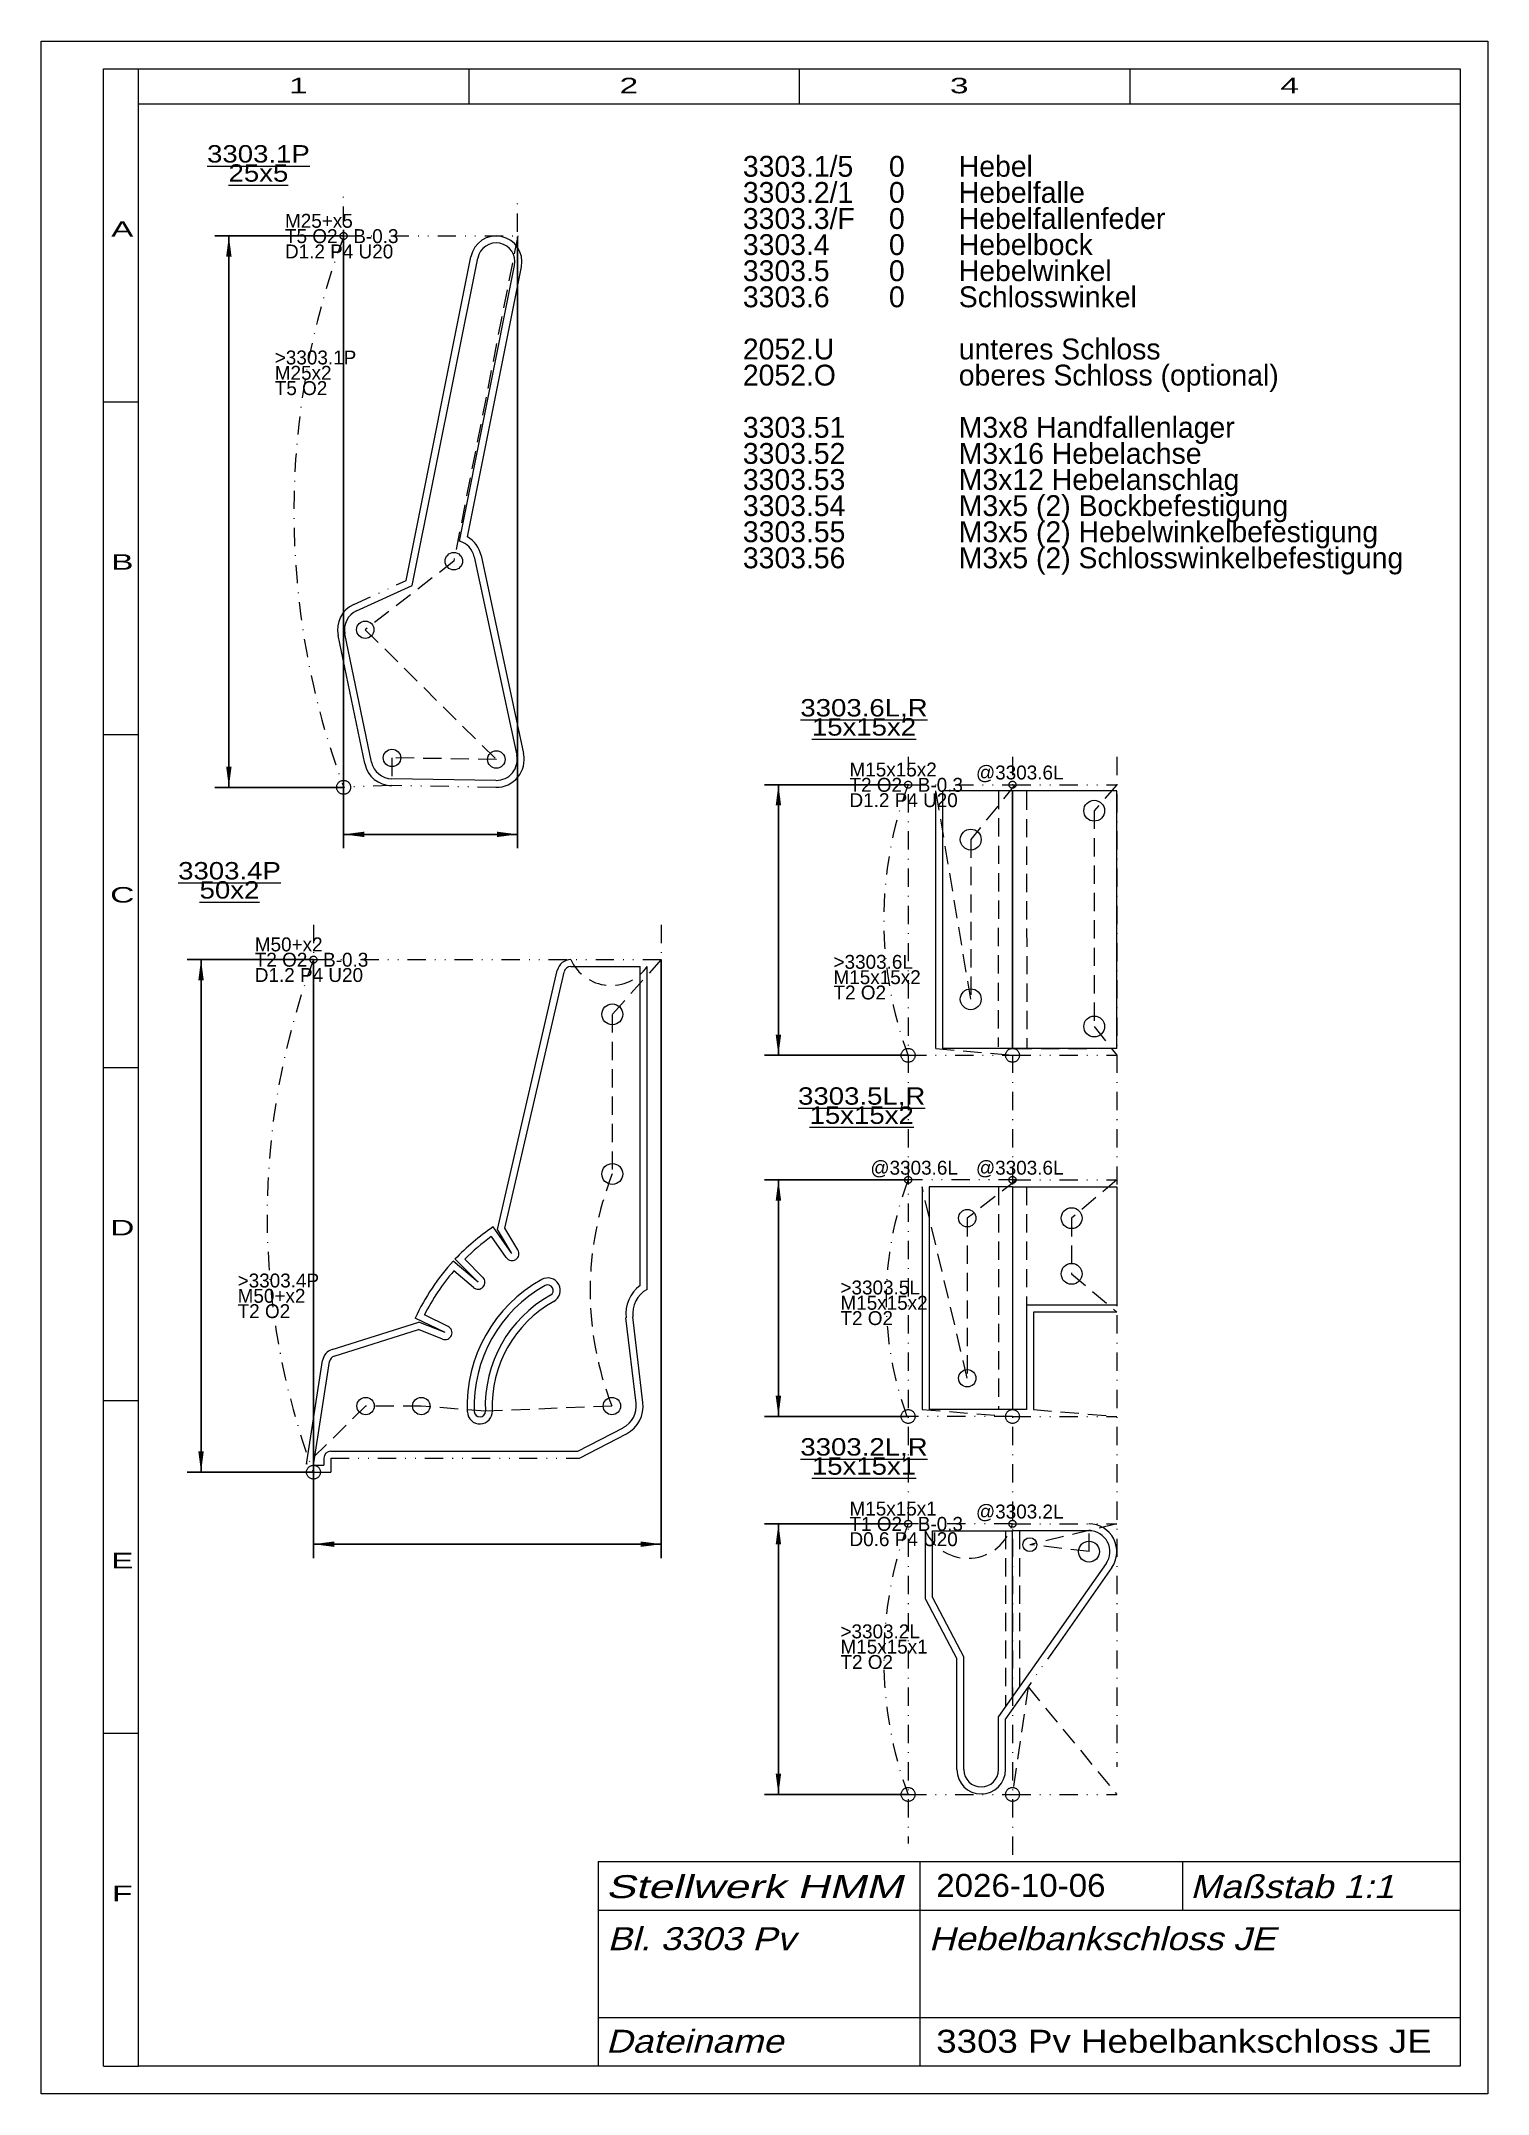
# Model space of a CAD drawing. Extents: x 1 to 209, y 1 to 296.
import ezdxf
from ezdxf.enums import TextEntityAlignment as Align

# ---------------------------------------------------------------- set-up
doc = ezdxf.new("R2010")
doc.units = 0
doc.header["$LTSCALE"] = 5.25
for name, pattern in [('DASHDOT', [1, 0.5, -0.25, 0, -0.25]), ('DASHED', [0.75, 0.5, -0.25]), ('DIVIDE', [1.25, 0.5, -0.25, 0, -0.25, 0, -0.25]), ('PHANTOM', [2.5, 1.25, -0.25, 0.25, -0.25, 0.25, -0.25])]:
    doc.linetypes.add(name, pattern=pattern)
for name, color, linetype, lineweight in [('1088 GEHÄUSE', 7, 'CONTINUOUS', 18), ('1088___ VORLAGEN', 230, 'CONTINUOUS', 13), ('3302 HANDFALLE', 134, 'CONTINUOUS', 18), ('3303 HEBELBOCK', 172, 'CONTINUOUS', 18), ('3303 HEBELEISEN', 5, 'CONTINUOUS', 18), ('3303_1P', 30, 'CONTINUOUS', 13), ('3303_2L', 30, 'CONTINUOUS', 13), ('3303_2R', 14, 'CONTINUOUS', 13), ('3303_4P', 30, 'CONTINUOUS', 13), ('3303_5L', 30, 'CONTINUOUS', 13), ('3303_5R', 14, 'CONTINUOUS', 13), ('3303_6L', 30, 'CONTINUOUS', 13), ('3303_6R', 14, 'CONTINUOUS', 13), ('3303___ HEBELBANKSCHLOSS JE', 6, 'DASHDOT', 13), ('BEMASSUNG', 7, 'CONTINUOUS', 25), ('BESCHRIFTUNG', 7, 'CONTINUOUS', 25), ('MASSGRENZEN', 172, 'CONTINUOUS', 25), ('MASSLINIEN', 172, 'CONTINUOUS', 25), ('MASSTEXTE', 212, 'CONTINUOUS', 25), ('MITTELLINIEN', 5, 'DASHDOT', 13), ('STANDARD', 7, 'CONTINUOUS', 0)]:
    doc.layers.add(name, color=color, linetype=linetype, lineweight=lineweight)
doc.styles.add('Arial', font='arial.ttf')

# ---------------------------------------------------------------- blocks, each defined once
blk = doc.blocks.new('D207146752')
at = {"layer": 'MASSGRENZEN'}
for points in [[(28, 267.99), (28.39, 265.01), (27.61, 265.01)], [(28, 188.76), (27.61, 191.74), (28.39, 191.74)]]:
    blk.add_solid(points, dxfattribs=at)
at = {"layer": 'MASSLINIEN', "color": 172}
for p, q in [((44.5, 267.99), (26, 267.99)), ((28, 267.99), (28, 188.76)), ((44.5, 188.76), (26, 188.76))]:
    blk.add_line(p, q, dxfattribs=at)
blk = doc.blocks.new('D207147008')
at = {"layer": 'MASSGRENZEN'}
for points in [[(44.5, 182), (47.48, 182.39), (47.48, 181.61)], [(69.5, 182), (66.53, 181.61), (66.53, 182.39)]]:
    blk.add_solid(points, dxfattribs=at)
at = {"layer": 'MASSLINIEN', "color": 172}
for p, q in [((44.5, 268.88), (44.5, 180)), ((69.5, 267.88), (69.5, 180)), ((44.5, 182), (69.5, 182))]:
    blk.add_line(p, q, dxfattribs=at)
blk = doc.blocks.new('D206999040')
at = {"layer": 'MASSGRENZEN'}
for points in [[(24, 164), (24.39, 161.03), (23.61, 161.03)], [(24, 90.35), (23.61, 93.32), (24.39, 93.32)]]:
    blk.add_solid(points, dxfattribs=at)
at = {"layer": 'MASSLINIEN', "color": 172}
for p, q in [((40.16, 164), (22, 164)), ((24, 164), (24, 90.35)), ((40.16, 90.35), (22, 90.35))]:
    blk.add_line(p, q, dxfattribs=at)
blk = doc.blocks.new('D206998784')
at = {"layer": 'MASSGRENZEN'}
for points in [[(40.16, 80), (43.14, 80.39), (43.14, 79.61)], [(90.16, 80), (87.19, 79.61), (87.19, 80.39)]]:
    blk.add_solid(points, dxfattribs=at)
at = {"layer": 'MASSLINIEN', "color": 172}
for p, q in [((40.16, 164), (40.16, 78)), ((90.16, 164), (90.16, 78)), ((40.16, 80), (90.16, 80))]:
    blk.add_line(p, q, dxfattribs=at)
blk = doc.blocks.new('D207441664')
at = {"layer": 'MASSGRENZEN'}
for points in [[(107, 189.14), (107.39, 186.16), (106.61, 186.16)], [(107, 150.25), (106.61, 153.22), (107.39, 153.22)]]:
    blk.add_solid(points, dxfattribs=at)
at = {"layer": 'MASSLINIEN', "color": 172}
for p, q in [((125.65, 189.14), (105, 189.14)), ((107, 189.14), (107, 150.25)), ((125.65, 150.25), (105, 150.25))]:
    blk.add_line(p, q, dxfattribs=at)
blk = doc.blocks.new('D207441408')
at = {"layer": 'MASSGRENZEN'}
for points in [[(107, 132.35), (107.39, 129.37), (106.61, 129.37)], [(107, 98.35), (106.61, 101.32), (107.39, 101.32)]]:
    blk.add_solid(points, dxfattribs=at)
at = {"layer": 'MASSLINIEN', "color": 172}
for p, q in [((125.65, 132.35), (105, 132.35)), ((107, 132.35), (107, 98.35)), ((125.65, 98.35), (105, 98.35))]:
    blk.add_line(p, q, dxfattribs=at)
blk = doc.blocks.new('D207441152')
at = {"layer": 'MASSGRENZEN'}
for points in [[(107, 82.93), (107.39, 79.96), (106.61, 79.96)], [(107, 44.04), (106.61, 47.02), (107.39, 47.02)]]:
    blk.add_solid(points, dxfattribs=at)
at = {"layer": 'MASSLINIEN', "color": 172}
for p, q in [((125.65, 82.93), (105, 82.93)), ((107, 82.93), (107, 44.04)), ((125.65, 44.04), (105, 44.04))]:
    blk.add_line(p, q, dxfattribs=at)

msp = doc.modelspace()

# ---------------------------------------------------------------- linework, layer by layer
at = {"layer": '1088 GEHÄUSE', "linetype": 'DASHED'}
msp.add_line((140.82, 151.25), (152.61, 151.25), dxfattribs=at)
at = {"layer": '1088___ VORLAGEN', "linetype": 'DASHDOT'}
for centre, radius, start, end in [((150.49, 228.37), 113.14, 159.5062, 200.4938), ((177.68, 169.69), 55.54, 159.5062, 200.4938), ((138.69, 127.17), 105.19, 159.5062, 200.4938), ((171.05, 115.12), 48.56, 159.2167, 200.2044), ((177.68, 63.49), 55.54, 159.5062, 200.4938)]:
    msp.add_arc(centre, radius, start, end, dxfattribs=at)
at = {"layer": '3302 HANDFALLE'}
for p, q in [((129.15, 72.36), (129.15, 81.93)), ((129.15, 81.93), (140.65, 81.93)), ((151.65, 81.93), (140.65, 81.93)), ((140.65, 58.06), (140.65, 81.93)), ((154.11, 77.21), (138.65, 55.22)), ((129.15, 72.36), (133.65, 63.77)), ((133.65, 47.61), (133.65, 63.77)), ((138.65, 47.61), (138.65, 55.22))]:
    msp.add_line(p, q, dxfattribs=at)
at = {"layer": '3302 HANDFALLE', "linetype": 'DASHED'}
for p, q in [((139.65, 81.93), (139.65, 56.64)), ((141.65, 81.93), (141.65, 59.48))]:
    msp.add_line(p, q, dxfattribs=at)
at = {"layer": '3302 HANDFALLE'}
for centre, radius, start, end in [((151.65, 78.93), 3, 324.9003, 449.9945), ((136.15, 47.61), 2.5, 180, 360)]:
    msp.add_arc(centre, radius, start, end, dxfattribs=at)
at = {"layer": '3303 HEBELBOCK'}
for p, q in [((140.65, 188.25), (130.65, 188.25)), ((130.65, 151.25), (130.65, 188.25)), ((140.65, 188.25), (140.65, 151.25)), ((155.65, 188.25), (140.65, 188.25)), ((140.65, 151.25), (140.65, 188.14)), ((155.65, 151.25), (155.65, 188.25)), ((77.16, 163), (87.12, 163)), ((87.12, 117.16), (87.12, 163)), ((67.67, 125.4), (76.19, 162.22)), ((155.65, 151.25), (130.65, 151.25)), ((140.65, 131.35), (128.65, 131.35)), ((128.65, 131.35), (128.65, 99.35)), ((140.65, 131.35), (140.65, 99.35)), ((140.65, 131.35), (155.65, 131.35)), ((155.65, 131.35), (155.65, 114.35)), ((67.88, 121.18), (65.74, 124.2)), ((69.55, 122.28), (67.67, 125.4)), ((64.53, 118.34), (61.91, 120.95)), ((63.17, 116.88), (60.36, 119.28)), ((142.65, 115.35), (142.65, 99.35)), ((59.52, 111.3), (56.12, 112.95)), ((86.54, 100.26), (85.09, 112.53)), ((155.65, 114.35), (142.65, 114.35)), ((43.15, 107.03), (55.27, 110.83)), ((58.71, 109.47), (55.27, 110.83)), ((40.16, 91.35), (42.46, 106.23)), ((140.65, 99.35), (128.65, 99.35)), ((142.65, 99.35), (140.65, 99.35)), ((78.16, 93.35), (84.68, 96.74)), ((41.66, 92.35), (41.66, 91.35)), ((42.66, 93.35), (78.16, 93.35)), ((40.16, 91.35), (41.66, 91.35))]:
    msp.add_line(p, q, dxfattribs=at)
at = {"layer": '3303 HEBELBOCK', "linetype": 'DASHED'}
for p, q in [((138.65, 188.25), (138.58, 151.48)), ((142.65, 188.14), (142.72, 151.37)), ((138.65, 131.35), (138.65, 99.35)), ((142.65, 131.35), (142.65, 115.35))]:
    msp.add_line(p, q, dxfattribs=at)
at = {"layer": '3303 HEBELBOCK'}
for centre, radius, start, end in [((77.16, 162), 1, 90, 166.9751), ((83.78, 99.03), 30.97, 125.6472, 134.9346), ((68.7, 121.76), 1, 215.4321, 391.0579), ((83.78, 99.03), 30.97, 139.1556, 153.2857), ((83.06, 99.85), 20.8, 119.021, 182.3092), ((63.82, 117.64), 1, 229.4321, 405.0579), ((73.84, 116.46), 1.8, 299.021, 479.021), ((90.06, 113.12), 5, 125.9401, 186.7167), ((83.06, 99.85), 17.2, 119.021, 182.3092), ((59.08, 110.4), 1, 248.4321, 424.0579), ((43.45, 106.08), 1, 107.4146, 171.2128), ((64.08, 99.08), 1.8, 182.3092, 362.3092), ((83.06, 99.85), 3.5, 297.5234, 366.7167), ((42.66, 92.35), 1, 90, 180)]:
    msp.add_arc(centre, radius, start, end, dxfattribs=at)
at = {"layer": '3303 HEBELEISEN'}
for p, q in [((54.37, 217.77), (63.78, 264.82)), ((61.15, 224.14), (69.07, 263.76)), ((63.27, 221.88), (69.38, 193.39)), ((46.37, 214.14), (54.37, 217.77)), ((48.51, 192.38), (44.67, 210.8)), ((66.4, 189.76), (51.4, 190))]:
    msp.add_line(p, q, dxfattribs=at)
for centre, radius, start, end in [((66.43, 264.29), 2.7, 348.6881, 528.6881), ((60.34, 221.26), 3, 12.0938, 74.3439), ((47.61, 211.41), 3, 114.382, 191.7828), ((51.45, 192.99), 3, 191.7828, 269.1091), ((66.45, 192.76), 3, 269.1091, 372.0938)]:
    msp.add_arc(centre, radius, start, end, dxfattribs=at)
at = {"layer": '3303_1P', "linetype": 'DIVIDE'}
for p, q in [((44.5, 267.99), (69.52, 267.99)), ((45.96, 215.05), (53.49, 218.47)), ((51.39, 189), (44.5, 188.76)), ((66.38, 188.76), (51.39, 189))]:
    msp.add_line(p, q, dxfattribs=at)
at = {"layer": '3303_1P', "linetype": 'DASHED'}
for p, q in [((69.52, 267.99), (60.34, 221.26)), ((60.34, 221.26), (47.61, 211.41)), ((47.61, 211.41), (66.45, 192.76)), ((51.45, 192.99), (51.39, 189)), ((66.45, 192.76), (51.45, 192.99))]:
    msp.add_line(p, q, dxfattribs=at)
at = {"layer": '3303_1P'}
for p, q in [((53.49, 218.47), (62.8, 265.01)), ((62.29, 224.75), (70.06, 263.56)), ((64.25, 222.09), (70.36, 193.6)), ((47.53, 192.18), (43.69, 210.59))]:
    msp.add_line(p, q, dxfattribs=at)
at = {"layer": '3303_1P', "linetype": 'PHANTOM'}
for centre, radius in [((44.5, 267.99), 0.5), ((44.5, 188.76), 1)]:
    msp.add_circle(centre, radius, dxfattribs=at)
at = {"layer": '3303_1P'}
for centre in [(60.34, 221.26), (47.61, 211.41), (51.45, 192.99), (66.45, 192.76)]:
    msp.add_circle(centre, 1.25, dxfattribs=at)
for centre, radius, start, end in [((66.43, 264.29), 3.7, 348.6881, 528.6881), ((60.34, 221.26), 4, 12.0938, 60.821), ((47.61, 211.41), 4, 114.382, 191.7828), ((51.45, 192.99), 4, 191.7828, 269.1091), ((66.45, 192.76), 4, 269.1091, 372.0938)]:
    msp.add_arc(centre, radius, start, end, dxfattribs=at)
at = {"layer": '3303_2L', "linetype": 'DIVIDE'}
for p, q in [((140.65, 82.93), (125.65, 82.93)), ((125.65, 44.04), (140.65, 44.04))]:
    msp.add_line(p, q, dxfattribs=at)
at = {"layer": '3303_2L'}
for p, q in [((128.15, 72.11), (128.15, 81.93)), ((128.15, 72.11), (132.65, 63.52)), ((132.65, 47.61), (132.65, 63.52)), ((142.88, 59.49), (139.65, 54.9)), ((139.65, 47.61), (139.65, 54.9))]:
    msp.add_line(p, q, dxfattribs=at)
at = {"layer": '3303_2L', "linetype": 'DASHED'}
msp.add_line((142.88, 59.49), (140.65, 44.04), dxfattribs=at)
at = {"layer": '3303_2L', "linetype": 'PHANTOM'}
for centre, radius in [((125.65, 82.93), 0.5), ((125.65, 44.04), 1)]:
    msp.add_circle(centre, radius, dxfattribs=at)
at = {"layer": '3303_2L', "linetype": 'DASHED'}
msp.add_arc((134.23, 84.59), 6.63, 203.5837, 345.5641, dxfattribs=at)
at = {"layer": '3303_2L'}
msp.add_arc((136.15, 47.61), 3.5, 180, 360, dxfattribs=at)
at = {"layer": '3303_2R', "linetype": 'DIVIDE'}
for p, q in [((140.65, 82.93), (155.65, 82.93)), ((147.2, 65.64), (142.88, 59.49)), ((140.65, 44.04), (155.65, 44.04))]:
    msp.add_line(p, q, dxfattribs=at)
at = {"layer": '3303_2R', "linetype": 'DASHED'}
for p, q in [((155.65, 82.93), (143.15, 79.93)), ((151.65, 78.93), (151.65, 82.93)), ((151.65, 78.93), (143.15, 79.93)), ((142.88, 59.49), (155.65, 44.04))]:
    msp.add_line(p, q, dxfattribs=at)
at = {"layer": '3303_2R'}
msp.add_line((154.93, 76.63), (147.2, 65.64), dxfattribs=at)
at = {"layer": '3303_2R', "linetype": 'PHANTOM'}
for centre, radius in [((140.65, 82.93), 0.5), ((140.65, 44.04), 1)]:
    msp.add_circle(centre, radius, dxfattribs=at)
at = {"layer": '3303_2R'}
for centre, radius in [((143.15, 79.93), 1), ((151.65, 78.93), 1.5)]:
    msp.add_circle(centre, radius, dxfattribs=at)
msp.add_arc((151.65, 78.93), 4, 324.9003, 449.9945, dxfattribs=at)
at = {"layer": '3303_4P', "linetype": 'DIVIDE'}
for p, q in [((40.16, 164), (90.16, 164)), ((42.66, 92.35), (78.41, 92.35))]:
    msp.add_line(p, q, dxfattribs=at)
at = {"layer": '3303_4P'}
for p, q in [((66.6, 125.23), (75.21, 162.45)), ((88.12, 116.62), (88.12, 163)), ((68.7, 121.76), (65.98, 125.58)), ((68.7, 121.76), (66.6, 125.23)), ((63.82, 117.64), (60.26, 120.68)), ((63.82, 117.64), (60.51, 120.94)), ((59.08, 110.4), (54.79, 112.49)), ((87.53, 100.37), (86.08, 112.65)), ((42.85, 107.99), (55.31, 111.89)), ((59.08, 110.4), (55.31, 111.89)), ((39.17, 91.5), (41.47, 106.38)), ((78.41, 92.35), (85.14, 95.86)), ((42.66, 92.35), (42.66, 90.35)), ((40.16, 90.35), (42.66, 90.35))]:
    msp.add_line(p, q, dxfattribs=at)
at = {"layer": '3303_4P', "linetype": 'DASHED'}
for p, q in [((90.16, 164), (83.12, 156.14)), ((83.12, 156.14), (83.12, 133.2)), ((47.66, 99.85), (39.17, 91.5)), ((55.66, 99.85), (47.66, 99.85)), ((64.88, 99.11), (55.66, 99.85)), ((83.06, 99.85), (64.88, 99.11))]:
    msp.add_line(p, q, dxfattribs=at)
at = {"layer": '3303_4P', "linetype": 'PHANTOM'}
for centre, radius in [((40.16, 164), 0.5), ((40.16, 90.35), 1)]:
    msp.add_circle(centre, radius, dxfattribs=at)
at = {"layer": '3303_4P'}
for centre, radius in [((83.12, 156.14), 1.5), ((83.12, 133.2), 1.5), ((47.66, 99.85), 1.25), ((55.66, 99.85), 1.25), ((83.06, 99.85), 1.25)]:
    msp.add_circle(centre, radius, dxfattribs=at)
for centre, radius, start, end in [((77.16, 162), 2, 90, 166.9751), ((83.78, 99.03), 31.97, 123.848, 136.731), ((83.78, 99.03), 31.97, 137.3715, 155.1023), ((83.06, 99.85), 19.8, 119.021, 182.3092), ((83.06, 99.85), 18.2, 119.021, 182.3092), ((73.84, 116.46), 0.8, 299.021, 479.021), ((90.06, 113.12), 4, 118.9256, 186.7167), ((43.45, 106.08), 2, 107.4146, 171.2128), ((83.06, 99.85), 4.5, 297.5234, 366.7167), ((64.08, 99.08), 0.8, 182.3092, 362.3092)]:
    msp.add_arc(centre, radius, start, end, dxfattribs=at)
at = {"layer": '3303_4P', "linetype": 'DASHED'}
for centre, radius, start, end in [((82.93, 166.62), 6.33, 204.4252, 325.1496), ((125.49, 116.45), 45.56, 158.4232, 201.3707)]:
    msp.add_arc(centre, radius, start, end, dxfattribs=at)
at = {"layer": '3303_5L', "linetype": 'DIVIDE'}
for p, q in [((141.26, 132.35), (125.65, 132.35)), ((140.65, 98.35), (125.65, 98.35))]:
    msp.add_line(p, q, dxfattribs=at)
at = {"layer": '3303_5L'}
msp.add_line((127.65, 131.35), (127.65, 99.35), dxfattribs=at)
at = {"layer": '3303_5L', "linetype": 'DASHED'}
for p, q in [((134.15, 103.85), (127.65, 131.35)), ((141.26, 132.35), (134.15, 126.85)), ((134.15, 126.85), (134.15, 103.85)), ((127.65, 99.35), (140.65, 98.35))]:
    msp.add_line(p, q, dxfattribs=at)
at = {"layer": '3303_5L', "linetype": 'PHANTOM'}
for centre, radius in [((125.65, 132.35), 0.5), ((125.65, 98.35), 1)]:
    msp.add_circle(centre, radius, dxfattribs=at)
at = {"layer": '3303_5L'}
for centre in [(134.15, 126.85), (134.15, 103.85)]:
    msp.add_circle(centre, 1.25, dxfattribs=at)
at = {"layer": '3303_5R', "linetype": 'DIVIDE'}
for p, q in [((140.65, 132.35), (155.65, 132.35)), ((140.65, 98.35), (155.65, 98.35))]:
    msp.add_line(p, q, dxfattribs=at)
at = {"layer": '3303_5R', "linetype": 'DASHED'}
for p, q in [((155.65, 132.35), (149.15, 126.85)), ((149.15, 126.85), (149.15, 118.85)), ((149.15, 118.85), (155.65, 113.35)), ((143.65, 99.35), (155.65, 98.35))]:
    msp.add_line(p, q, dxfattribs=at)
at = {"layer": '3303_5R'}
for p, q in [((143.65, 113.35), (143.65, 99.35)), ((155.65, 113.35), (143.65, 113.35))]:
    msp.add_line(p, q, dxfattribs=at)
at = {"layer": '3303_5R', "linetype": 'PHANTOM'}
for centre, radius in [((140.65, 132.35), 0.5), ((140.65, 98.35), 1)]:
    msp.add_circle(centre, radius, dxfattribs=at)
at = {"layer": '3303_5R'}
for centre in [(149.15, 126.85), (149.15, 118.85)]:
    msp.add_circle(centre, 1.5, dxfattribs=at)
at = {"layer": '3303_6L', "linetype": 'DIVIDE'}
for p, q in [((125.65, 189.14), (140.99, 189.14)), ((125.65, 150.25), (140.65, 150.25))]:
    msp.add_line(p, q, dxfattribs=at)
at = {"layer": '3303_6L', "linetype": 'DASHED'}
for p, q in [((140.99, 189.14), (134.65, 181.25)), ((134.65, 158.31), (129.65, 188.25)), ((134.65, 181.25), (134.65, 158.31)), ((129.65, 151.25), (140.65, 150.25))]:
    msp.add_line(p, q, dxfattribs=at)
at = {"layer": '3303_6L'}
msp.add_line((129.65, 151.25), (129.65, 188.25), dxfattribs=at)
at = {"layer": '3303_6L', "linetype": 'PHANTOM'}
for centre, radius in [((125.65, 189.14), 0.5), ((125.65, 150.25), 1)]:
    msp.add_circle(centre, radius, dxfattribs=at)
at = {"layer": '3303_6L'}
for centre in [(134.65, 181.25), (134.65, 158.31)]:
    msp.add_circle(centre, 1.5, dxfattribs=at)
at = {"layer": '3303_6R', "linetype": 'DIVIDE'}
for p, q in [((140.65, 189.14), (155.65, 189.14)), ((140.65, 150.25), (155.65, 150.25))]:
    msp.add_line(p, q, dxfattribs=at)
at = {"layer": '3303_6R', "linetype": 'DASHED'}
for p, q in [((155.65, 189.14), (152.4, 185.4)), ((152.4, 185.4), (152.4, 154.4)), ((152.4, 154.4), (155.65, 150.25))]:
    msp.add_line(p, q, dxfattribs=at)
at = {"layer": '3303_6R', "linetype": 'PHANTOM'}
for centre, radius in [((140.65, 189.14), 0.5), ((140.65, 150.25), 1)]:
    msp.add_circle(centre, radius, dxfattribs=at)
at = {"layer": '3303_6R'}
for centre in [(152.4, 185.4), (152.4, 154.4)]:
    msp.add_circle(centre, 1.5, dxfattribs=at)
at = {"layer": 'MITTELLINIEN'}
for p, q in [((44.5, 184), (44.5, 273.88)), ((69.5, 183), (69.5, 272.88)), ((125.65, 193.14), (125.65, 37)), ((140.65, 193.14), (140.65, 35)), ((155.65, 193.14), (155.65, 48)), ((40.16, 169), (40.16, 85.35)), ((90.16, 169), (90.16, 85.35))]:
    msp.add_line(p, q, dxfattribs=at)
at = {"layer": 'STANDARD'}
for p, q in [((1, 1), (1, 296)), ((1, 296), (209, 296)), ((209, 296), (209, 1)), ((10, 5), (10, 292)), ((10, 292), (15, 292)), ((15, 292), (205, 292)), ((15, 287), (15, 292)), ((62.5, 292), (62.5, 287)), ((110, 292), (110, 287)), ((157.5, 292), (157.5, 287)), ((205, 292), (205, 287)), ((15, 287), (205, 287)), ((15, 5), (15, 287)), ((205, 287), (205, 5)), ((10, 244.17), (15, 244.17)), ((10, 196.33), (15, 196.33)), ((205, 182.12), (205, 5.12)), ((10, 148.5), (15, 148.5)), ((10, 100.67), (15, 100.67)), ((10, 52.83), (15, 52.83)), ((10, 5), (15, 5)), ((205, 5), (15, 5)), ((209, 1), (1, 1))]:
    msp.add_line(p, q, dxfattribs=at)
at = {"layer": 'STANDARD', "lineweight": 0}
for p, q in [((81.11, 34.4), (205, 34.4)), ((81.11, 34.4), (81.11, 5)), ((127.31, 34.4), (127.31, 5)), ((165.11, 34.4), (165.11, 27.4)), ((81.11, 27.4), (205, 27.4)), ((81.11, 12), (205, 12))]:
    msp.add_line(p, q, dxfattribs=at)

# ---------------------------------------------------------------- block references
at = {"layer": 'BEMASSUNG'}
for name in ['D207147008', 'D207146752', 'D207441664', 'D206999040', 'D206998784', 'D207441408', 'D207441152']:
    msp.add_blockref(name, (0, 0), dxfattribs=at)

# ---------------------------------------------------------------- texts
at = {"layer": '1088___ VORLAGEN', "char_height": 2, "attachment_point": 7, "line_spacing_factor": 0.66, "style": 'Arial'}
for s, insert in [('\\W0.972839;>3303.1P\\PM25x2\\PT5 O2', (34.6, 245.1)), ('\\W0.972806;>3303.6L\\PM15x15x2\\PT2 O2', (114.92, 158.25)), ('\\W0.972839;>3303.4P\\PM50+x2\\PT2 O2', (29.26, 112.46)), ('\\W0.972806;>3303.5L\\PM15x15x2\\PT2 O2', (115.92, 111.46)), ('\\W0.972806;>3303.2L\\PM15x15x1\\PT2 O2', (115.92, 62.04))]:
    msp.add_mtext(s, dxfattribs=dict(at, insert=insert))
at = {"layer": '3303_1P', "insert": (36.07, 264.74), "char_height": 2, "attachment_point": 7, "line_spacing_factor": 0.66, "style": 'Arial'}
msp.add_mtext('\\W0.972830;M25+x5\\PT5 O2   B-0.3\\PD1.2 P4 U20', dxfattribs=at)
at = {"layer": '3303_2L', "insert": (117.22, 79.69), "char_height": 2, "attachment_point": 7, "line_spacing_factor": 0.66, "style": 'Arial'}
msp.add_mtext('\\W0.972826;M15x15x1\\PT1 O2   B-0.3\\PD0.6 P4 U20', dxfattribs=at)
at = {"layer": '3303_2R', "style": 'Arial', "width": 0.972833}
msp.add_text('@3303.2L', height=2, dxfattribs=at).set_placement((135.4, 83.69))
at = {"layer": '3303_4P', "insert": (31.73, 160.76), "char_height": 2, "attachment_point": 7, "line_spacing_factor": 0.66, "style": 'Arial'}
msp.add_mtext('\\W0.972830;M50+x2\\PT2 O2   B-0.3\\PD1.2 P4 U20', dxfattribs=at)
at = {"layer": '3303_5L', "style": 'Arial', "width": 0.972833}
msp.add_text('@3303.6L', height=2, dxfattribs=at).set_placement((120.22, 133.1))
at = {"layer": '3303_5R', "style": 'Arial', "width": 0.972833}
msp.add_text('@3303.6L', height=2, dxfattribs=at).set_placement((135.4, 133.1))
at = {"layer": '3303_6L', "insert": (117.22, 185.89), "char_height": 2, "attachment_point": 7, "line_spacing_factor": 0.66, "style": 'Arial'}
msp.add_mtext('\\W0.972813;M15x15x2 \\PT2 O2   B-0.3\\PD1.2 P4 U20\\P', dxfattribs=at)
at = {"layer": '3303_6R', "style": 'Arial', "width": 0.972833}
msp.add_text('@3303.6L', height=2, dxfattribs=at).set_placement((135.4, 189.89))
at = {"layer": '3303___ HEBELBANKSCHLOSS JE', "style": 'Arial'}
for s, insert, char_height, attachment_point, line_spacing_factor in [('\\W1.135099;\\L3303.1P\\P25x5', (32.25, 278.4), 2.5, 5, 0.66), ('\\W0.972797;3303.1/5\\P3303.2/1\\P3303.3/F\\P3303.4\\P3303.5\\P3303.6\\P\\P2052.U\\P2052.O\\P\\P3303.51\\P3303.52\\P3303.53\\P3303.54\\P3303.55\\P3303.56\\P', (101.89, 279.5), 3, 1, 0.75), ('\\W0.972828;0\\P0\\P0\\P0\\P0\\P0', (122.89, 279.5), 3, 1, 0.75), ('\\W0.972813;Hebel\\PHebelfalle\\PHebelfallenfeder\\PHebelbock\\PHebelwinkel\\PSchlosswinkel\\P\\Punteres Schloss\\Poberes Schloss (optional)\\P\\PM3x8 Handfallenlager\\PM3x16 Hebelachse\\PM3x12 Hebelanschlag\\PM3x5 (2) Bockbefestigung\\PM3x5 (2) Hebelwinkelbefestigung\\PM3x5 (2) Schlosswinkelbefestigung', (132.93, 279.5), 3, 1, 0.75), ('\\W1.135103;\\L3303.6L,R\\P15x15x2', (119.3, 198.8), 2.5, 5, 0.66), ('\\W1.135099;\\L3303.4P\\P50x2', (28.09, 175.38), 2.5, 5, 0.66), ('\\W1.135103;\\L3303.5L,R\\P15x15x2', (118.97, 143.01), 2.5, 5, 0.66), ('\\W1.135103;\\L3303.2L,R\\P15x15x1', (119.3, 92.59), 2.5, 5, 0.66)]:
    msp.add_mtext(s, dxfattribs=dict(at, insert=insert, char_height=char_height, attachment_point=attachment_point, line_spacing_factor=line_spacing_factor))
at = {"layer": 'BESCHRIFTUNG', "style": 'Arial', "oblique": 15}
for s, width, p in [('Stellwerk HMM', 1.375804, (82.2, 32.44)), ('Maßstab 1:1', 1.143719, (166.2, 32.44)), ('Bl. 3303 Pv', 1.143716, (82.42, 24.96)), ('Hebelbankschloss JE', 1.130197, (128.62, 24.96)), ('Dateiname', 1.143709, (82.2, 10.22))]:
    msp.add_text(s, height=3.3, dxfattribs=dict(at, width=width)).set_placement(p, align=Align.TOP_LEFT)
at = {"layer": 'BESCHRIFTUNG', "style": 'Arial'}
for s, width, p in [('2026-10-06', 1.031837, (129.69, 32.62)), ('3303 Pv Hebelbankschloss JE', 1.143734, (129.69, 10.22))]:
    msp.add_text(s, height=3.3, dxfattribs=dict(at, width=width)).set_placement(p, align=Align.TOP_LEFT)
at = {"layer": 'STANDARD', "style": 'Arial'}
for s, width, p in [('1', 1.547923, (38, 290.72)), ('2', 1.547922, (85.5, 290.72)), ('3', 1.547923, (133, 290.72)), ('4', 1.547923, (180.5, 290.72)), ('A', 1.547987, (12.68, 270.1)), ('B', 1.547987, (12.68, 222.26)), ('C', 1.548103, (12.68, 174.43)), ('D', 1.548104, (12.68, 126.6)), ('E', 1.547987, (12.68, 78.76)), ('F', 1.547769, (12.68, 30.93))]:
    msp.add_text(s, height=2.23, dxfattribs=dict(at, width=width)).set_placement(p, align=Align.TOP_CENTER)

doc.saveas('drawing.dxf')
